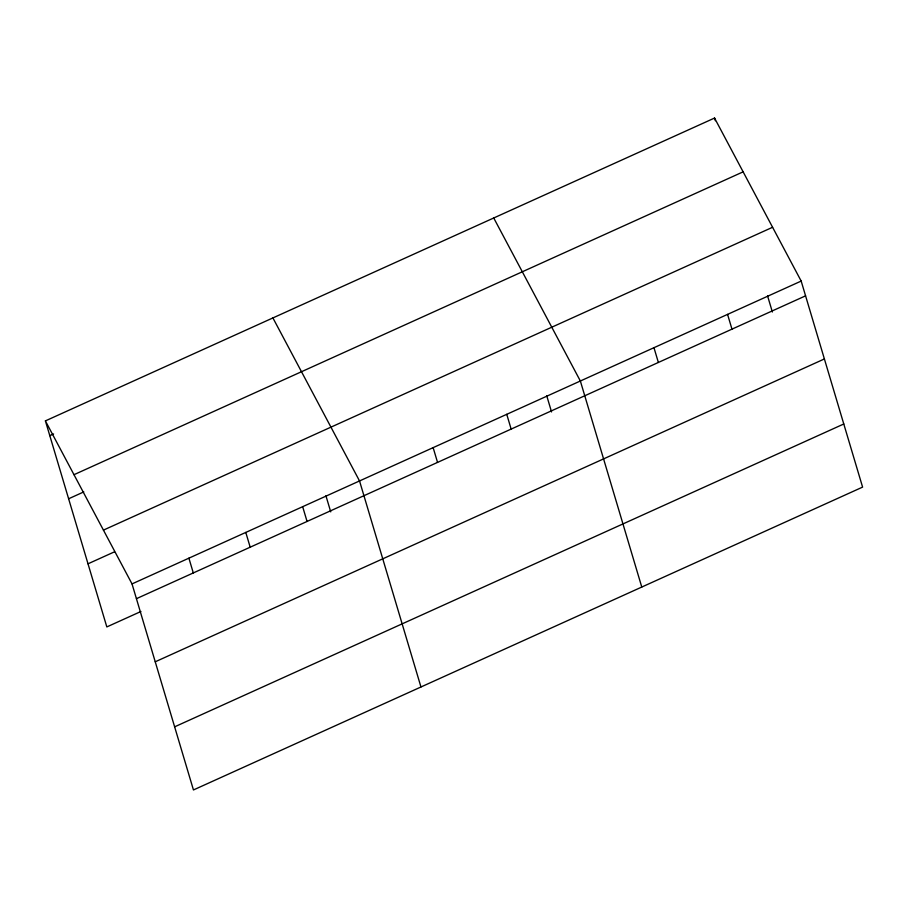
<?xml version="1.0" encoding="UTF-8"?>
<svg xmlns="http://www.w3.org/2000/svg" width="908" height="908" viewBox="0 0 908 908"><rect width="100%" height="100%" fill="white"/><g stroke="black" fill="none" stroke-linecap="round" stroke-linejoin="round"><path stroke-width="1.36" d="M45.4 420.892L714.551 118.051L801.174 281.071L862.6 487.108L193.449 789.949L132.023 583.912L45.4 420.892L106.826 626.929L140.944 611.481M49.804 435.658L53.595 433.945M73.991 474.691L743.141 171.839M68.622 498.776L83.786 491.909M103.444 530.113L772.595 227.272M88.008 563.811L114.544 551.803M132.023 583.912L801.174 281.071M136.427 598.678L805.578 295.838M155.245 661.796L824.396 358.955M174.631 726.831L843.782 423.991M493.736 217.988L580.36 381.008L641.774 587.045M272.911 317.925L359.534 480.945L420.96 686.981M714.551 118.051L715.356 120.73M767.566 295.883L772.367 312M727.569 314.384L731.973 329.15M653.964 347.696L658.368 362.462M546.752 395.82L551.553 411.937M506.755 414.32L511.147 429.087M433.139 447.633L437.543 462.399M325.927 495.757L330.728 511.874M302.659 506.687L307.063 521.453M245.784 532.428L250.188 547.195M188.898 558.17L193.302 572.937"/></g></svg>
